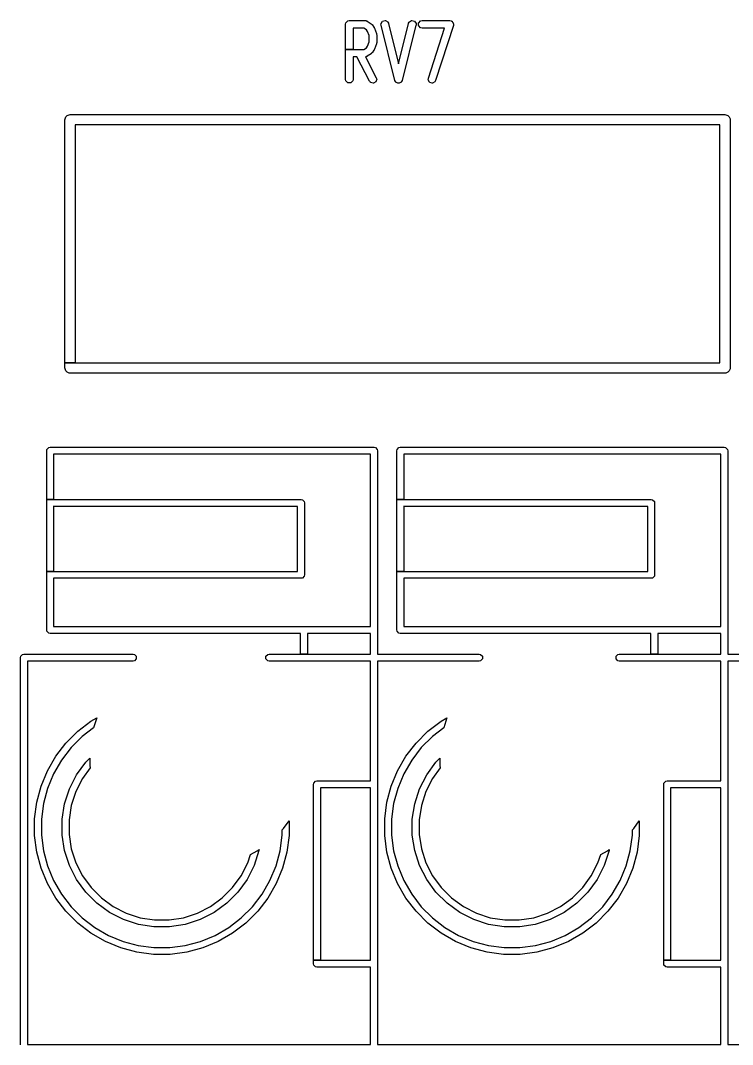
# Model space of a CAD drawing. Header units: millimetres. Extents: x 0 to 98, y 0 to 67.8.
# Drawn here: x 73.53 to 83.86, y 10.64 to 25.49 of the extents above; entities that cross this region are included whole.
import ezdxf

# ---------------------------------------------------------------- set-up
doc = ezdxf.new("R2010")
doc.units = ezdxf.units.MM
doc.layers.add('Edge.Cuts', color=254, linetype='CONTINUOUS', true_color=0xd0d2cd)

msp = doc.modelspace()

# ---------------------------------------------------------------- linework, layer by layer
at = {"layer": 'Edge.Cuts', "linetype": 'CONTINUOUS'}
for p, q in [((78.245, 25.435105), (78.245096, 25.43608)), ((78.245, 25.071058), (78.245, 25.435105)), ((78.245096, 25.43608), (78.248902, 25.455214)), ((78.248902, 25.455214), (78.25027, 25.457775)), ((78.25027, 25.457775), (78.27733, 25.484835)), ((78.27733, 25.484835), (78.279891, 25.486203)), ((78.279891, 25.486203), (78.299025, 25.490009)), ((78.299025, 25.490009), (78.3, 25.490105)), ((78.3, 25.490105), (78.528571, 25.490105)), ((78.528571, 25.490105), (78.529546, 25.490009)), ((78.529546, 25.490009), (78.535817, 25.488763)), ((78.535817, 25.488763), (78.537295, 25.489057)), ((78.537295, 25.489057), (78.540182, 25.488776)), ((78.540182, 25.488776), (78.544304, 25.487075)), ((78.544304, 25.487075), (78.548681, 25.486203)), ((78.548681, 25.486203), (78.551241, 25.484835)), ((78.551241, 25.484835), (78.552307, 25.483769)), ((78.552307, 25.483769), (78.558215, 25.481329)), ((78.558215, 25.481329), (78.559079, 25.480868)), ((78.559079, 25.480868), (78.616222, 25.442773)), ((78.616222, 25.442773), (78.616981, 25.442152)), ((78.616981, 25.442152), (78.622861, 25.436284)), ((78.622861, 25.436284), (78.629052, 25.430733)), ((78.629052, 25.430733), (78.629714, 25.43001)), ((78.629714, 25.43001), (78.658285, 25.391915)), ((78.759836, 25.442221), (78.760543, 25.445036)), ((78.760784, 25.422735), (78.759836, 25.442221)), ((78.760543, 25.445036), (78.780232, 25.477851)), ((78.760927, 25.421765), (78.760784, 25.422735)), ((78.960927, 24.621765), (78.760927, 25.421765)), ((78.780232, 25.477851), (78.783306, 25.48013)), ((78.783306, 25.48013), (78.820431, 25.489411)), ((78.820431, 25.489411), (78.824216, 25.488847)), ((78.824216, 25.488847), (78.857031, 25.469158)), ((78.857031, 25.469158), (78.85898, 25.467007)), ((78.85898, 25.467007), (78.867313, 25.449368)), ((78.867313, 25.449368), (78.867643, 25.448445)), ((78.867643, 25.448445), (79.014285, 24.861877)), ((79.014285, 24.861877), (79.160927, 25.448445)), ((79.267643, 25.421765), (79.067643, 24.621765)), ((79.160927, 25.448445), (79.161257, 25.449368)), ((79.161257, 25.449368), (79.16959, 25.467007)), ((79.16959, 25.467007), (79.171539, 25.469158)), ((79.171539, 25.469158), (79.204354, 25.488847)), ((79.204354, 25.488847), (79.208139, 25.489411)), ((79.208139, 25.489411), (79.245264, 25.48013)), ((79.245264, 25.48013), (79.248338, 25.477852)), ((79.248338, 25.477852), (79.248338, 25.477851)), ((79.248338, 25.477851), (79.268027, 25.445036)), ((79.267786, 25.422735), (79.267643, 25.421765)), ((79.268734, 25.442221), (79.267786, 25.422735)), ((79.268027, 25.445036), (79.268734, 25.442221)), ((79.305949, 25.454239), (79.307413, 25.457775)), ((79.305949, 25.415971), (79.305949, 25.454239)), ((79.307413, 25.412435), (79.305949, 25.415971)), ((79.307413, 25.457775), (79.334473, 25.484835)), ((79.334473, 25.385375), (79.307413, 25.412435)), ((79.334473, 25.484835), (79.337034, 25.486203)), ((79.337034, 25.486203), (79.356168, 25.490009)), ((79.356168, 25.490009), (79.357143, 25.490105)), ((79.357143, 25.490105), (79.757143, 25.490105)), ((79.809504, 25.418275), (79.552361, 24.618275)), ((79.757143, 25.490105), (79.758118, 25.490009)), ((79.758118, 25.490009), (79.777252, 25.486203)), ((79.777252, 25.486203), (79.779813, 25.484835)), ((79.779813, 25.484835), (79.784592, 25.480056)), ((79.784592, 25.480056), (79.791025, 25.477988)), ((79.791025, 25.477988), (79.793943, 25.475512)), ((79.793943, 25.475512), (79.799016, 25.465632)), ((79.799016, 25.465632), (79.806873, 25.457775)), ((79.806873, 25.457775), (79.808337, 25.454239)), ((79.808337, 25.454239), (79.808337, 25.447481)), ((79.808337, 25.447481), (79.811424, 25.441469)), ((79.809711, 25.419233), (79.809504, 25.418275)), ((79.811943, 25.438613), (79.809711, 25.419233)), ((79.811424, 25.441469), (79.811943, 25.438613)), ((78.511919, 25.380105), (78.355, 25.380105)), ((78.355, 25.380105), (78.355, 25.071058)), ((78.547366, 25.356474), (78.511919, 25.380105)), ((78.565555, 25.332223), (78.547366, 25.356474)), ((78.587857, 25.272751), (78.565555, 25.332223)), ((78.587857, 25.178414), (78.587857, 25.272751)), ((78.658285, 25.391915), (78.658794, 25.391077)), ((78.658794, 25.391077), (78.661753, 25.384906)), ((78.661753, 25.384906), (78.66535, 25.379106)), ((78.66535, 25.379106), (78.665783, 25.378227)), ((78.665783, 25.378227), (78.694355, 25.302037)), ((78.694355, 25.302037), (78.694607, 25.301089)), ((78.694607, 25.301089), (78.696032, 25.292389)), ((78.696032, 25.292389), (78.697761, 25.2837)), ((78.697761, 25.2837), (78.697857, 25.282724)), ((78.697857, 25.282724), (78.697857, 25.168439)), ((79.337034, 25.384007), (79.334473, 25.385375)), ((79.356168, 25.380201), (79.337034, 25.384007)), ((79.357143, 25.380105), (79.356168, 25.380201)), ((79.681694, 25.380105), (79.357143, 25.380105)), ((79.447639, 24.651935), (79.681694, 25.380105)), ((78.547367, 25.094692), (78.565555, 25.118942)), ((78.565555, 25.118942), (78.587857, 25.178414)), ((78.694355, 25.149126), (78.665783, 25.072936)), ((78.694607, 25.150074), (78.694355, 25.149126)), ((78.696032, 25.158776), (78.694607, 25.150074)), ((78.697761, 25.167463), (78.696032, 25.158776)), ((78.697857, 25.168439), (78.697761, 25.167463)), ((78.245, 24.635105), (78.245, 25.071058)), ((78.245, 25.071058), (78.355, 25.071058)), ((78.355, 25.071058), (78.245, 25.071058)), ((78.355, 25.071058), (78.511918, 25.071058)), ((78.409613, 24.961058), (78.355, 24.961058)), ((78.355, 24.961058), (78.355, 24.635105)), ((78.59416, 24.609539), (78.409613, 24.961058)), ((78.511918, 25.071058), (78.547367, 25.094692)), ((78.535816, 24.962402), (78.533398, 24.961921)), ((78.533398, 24.961921), (78.691554, 24.66067)), ((78.537293, 24.962106), (78.535816, 24.962402)), ((78.540183, 24.962388), (78.537293, 24.962106)), ((78.544302, 24.96409), (78.540183, 24.962388)), ((78.54868, 24.96496), (78.544302, 24.96409)), ((78.551242, 24.966329), (78.54868, 24.96496)), ((78.552306, 24.967395), (78.551242, 24.966329)), ((78.558214, 24.969833), (78.552306, 24.967395)), ((78.559079, 24.970295), (78.558214, 24.969833)), ((78.616222, 25.00839), (78.559079, 24.970295)), ((78.616981, 25.009011), (78.616222, 25.00839)), ((78.62287, 25.01489), (78.616981, 25.009011)), ((78.629051, 25.02043), (78.62287, 25.01489)), ((78.629714, 25.021153), (78.629051, 25.02043)), ((78.658285, 25.059248), (78.629714, 25.021153)), ((78.658794, 25.060087), (78.658285, 25.059248)), ((78.661749, 25.066252), (78.658794, 25.060087)), ((78.66535, 25.072056), (78.661749, 25.066252)), ((78.665783, 25.072936), (78.66535, 25.072056)), ((78.691554, 24.66067), (78.691922, 24.659762)), ((78.691922, 24.659762), (78.697446, 24.641052)), ((78.245096, 24.63413), (78.245, 24.635105)), ((78.248902, 24.614996), (78.245096, 24.63413)), ((78.25027, 24.612435), (78.248902, 24.614996)), ((78.27733, 24.585375), (78.25027, 24.612435)), ((78.280866, 24.583911), (78.27733, 24.585375)), ((78.319134, 24.583911), (78.280866, 24.583911)), ((78.32267, 24.585375), (78.319134, 24.583911)), ((78.34973, 24.612435), (78.32267, 24.585375)), ((78.351098, 24.614996), (78.34973, 24.612435)), ((78.354904, 24.63413), (78.351098, 24.614996)), ((78.355, 24.635105), (78.354904, 24.63413)), ((78.594699, 24.60872), (78.59416, 24.609539)), ((78.606963, 24.593548), (78.594699, 24.60872)), ((78.609364, 24.591917), (78.606963, 24.593548)), ((78.645901, 24.580537), (78.609364, 24.591917)), ((78.649712, 24.580884), (78.645901, 24.580537)), ((78.683595, 24.598672), (78.649712, 24.580884)), ((78.686045, 24.601612), (78.683595, 24.598672)), ((78.697425, 24.638149), (78.686045, 24.601612)), ((78.697446, 24.641052), (78.697425, 24.638149)), ((78.961257, 24.620842), (78.960927, 24.621765)), ((78.96959, 24.603203), (78.961257, 24.620842)), ((78.971539, 24.601052), (78.96959, 24.603203)), ((78.976972, 24.597793), (78.971539, 24.601052)), ((78.980232, 24.592359), (78.976972, 24.597793)), ((78.980232, 24.592358), (78.980232, 24.592359)), ((78.983307, 24.59008), (78.980232, 24.592358)), ((78.994479, 24.587288), (78.983307, 24.59008)), ((79.004353, 24.581363), (78.994479, 24.587288)), ((79.004354, 24.581362), (79.004353, 24.581363)), ((79.008139, 24.580799), (79.004354, 24.581362)), ((79.014285, 24.582336), (79.008139, 24.580799)), ((79.020431, 24.580799), (79.014285, 24.582336)), ((79.020432, 24.580799), (79.020431, 24.580799)), ((79.024217, 24.581363), (79.020432, 24.580799)), ((79.034089, 24.587288), (79.024217, 24.581363)), ((79.045263, 24.59008), (79.034089, 24.587288)), ((79.045264, 24.59008), (79.045263, 24.59008)), ((79.048338, 24.592359), (79.045264, 24.59008)), ((79.051597, 24.597793), (79.048338, 24.592359)), ((79.057031, 24.601052), (79.051597, 24.597793)), ((79.05898, 24.603203), (79.057031, 24.601052)), ((79.067313, 24.620842), (79.05898, 24.603203)), ((79.067643, 24.621765), (79.067313, 24.620842)), ((79.4452, 24.631597), (79.447432, 24.650977)), ((79.445719, 24.628741), (79.4452, 24.631597)), ((79.4632, 24.594698), (79.445719, 24.628741)), ((79.447432, 24.650977), (79.447639, 24.651935)), ((79.466118, 24.592222), (79.4632, 24.594698)), ((79.50255, 24.580512), (79.466118, 24.592222)), ((79.506364, 24.580824), (79.50255, 24.580512)), ((79.540407, 24.598305), (79.506364, 24.580824)), ((79.542493, 24.600324), (79.540407, 24.598305)), ((79.551971, 24.617376), (79.542493, 24.600324)), ((79.552361, 24.618275), (79.551971, 24.617376)), ((74.175, 24.05), (74.176441, 24.064632)), ((74.176441, 24.064632), (74.18764, 24.091668)), ((74.18764, 24.091668), (74.208332, 24.11236)), ((74.208332, 24.11236), (74.235368, 24.123559)), ((74.235368, 24.123559), (74.25, 24.125)), ((74.25, 24.125), (83.75, 24.125)), ((83.75, 24.125), (83.764632, 24.123559)), ((83.764632, 24.123559), (83.791668, 24.11236)), ((83.791668, 24.11236), (83.81236, 24.091668)), ((83.81236, 24.091668), (83.823559, 24.064632)), ((83.823559, 24.064632), (83.825, 24.05)), ((74.175, 20.525), (74.175, 24.05)), ((83.675, 23.975), (74.325, 23.975)), ((74.325, 23.975), (74.325, 20.525)), ((83.675, 20.525), (83.675, 23.975)), ((83.825, 24.05), (83.825, 20.45)), ((74.175, 20.45), (74.175, 20.525)), ((74.175, 20.525), (74.325, 20.525)), ((74.325, 20.525), (74.175, 20.525)), ((74.325, 20.525), (83.675, 20.525)), ((74.176441, 20.435368), (74.175, 20.45)), ((74.18764, 20.408332), (74.176441, 20.435368)), ((74.208332, 20.38764), (74.18764, 20.408332)), ((74.235368, 20.376441), (74.208332, 20.38764)), ((74.25, 20.375), (74.235368, 20.376441)), ((83.75, 20.375), (74.25, 20.375)), ((83.764632, 20.376441), (83.75, 20.375)), ((83.791668, 20.38764), (83.764632, 20.376441)), ((83.81236, 20.408332), (83.791668, 20.38764)), ((83.823559, 20.435368), (83.81236, 20.408332)), ((83.825, 20.45), (83.823559, 20.435368)), ((73.91, 19.25), (73.913806, 19.269134)), ((73.91, 18.541011), (73.91, 19.25)), ((73.913806, 19.269134), (73.940866, 19.296194)), ((73.940866, 19.296194), (73.96, 19.3)), ((73.96, 19.3), (78.66, 19.3)), ((78.61, 19.2), (74.01, 19.2)), ((74.01, 19.2), (74.01, 18.541011)), ((78.61, 16.7), (78.61, 19.2)), ((78.66, 19.3), (78.679134, 19.296194)), ((78.679134, 19.296194), (78.706194, 19.269134)), ((78.706194, 19.269134), (78.71, 19.25)), ((78.71, 19.25), (78.71, 16.3)), ((78.99, 19.25), (78.993806, 19.269134)), ((78.99, 18.541011), (78.99, 19.25)), ((78.993806, 19.269134), (79.020866, 19.296194)), ((79.020866, 19.296194), (79.04, 19.3)), ((79.04, 19.3), (83.74, 19.3)), ((83.69, 19.2), (79.09, 19.2)), ((79.09, 19.2), (79.09, 18.541011)), ((83.69, 16.7), (83.69, 19.2)), ((83.74, 19.3), (83.759134, 19.296194)), ((83.759134, 19.296194), (83.786194, 19.269134)), ((83.786194, 19.269134), (83.79, 19.25)), ((83.79, 19.25), (83.79, 16.3)), ((73.91, 17.498011), (73.91, 18.541011)), ((73.91, 18.541011), (74.01, 18.541011)), ((74.01, 18.541011), (73.91, 18.541011)), ((74.01, 18.541011), (74.02, 18.543)), ((74.02, 18.443), (74.01, 18.44499)), ((74.01, 18.44499), (74.01, 17.498011)), ((74.02, 18.543), (77.6, 18.543)), ((77.55, 18.443), (74.02, 18.443)), ((77.55, 17.5), (77.55, 18.443)), ((77.6, 18.543), (77.619134, 18.539194)), ((77.619134, 18.539194), (77.646194, 18.512134)), ((77.646194, 18.512134), (77.65, 18.493)), ((77.65, 18.493), (77.65, 17.45)), ((78.99, 17.498011), (78.99, 18.541011)), ((78.99, 18.541011), (79.09, 18.541011)), ((79.09, 18.541011), (78.99, 18.541011)), ((79.09, 18.541011), (79.1, 18.543)), ((79.1, 18.443), (79.09, 18.44499)), ((79.09, 18.44499), (79.09, 17.498011)), ((79.1, 18.543), (82.68, 18.543)), ((82.63, 18.443), (79.1, 18.443)), ((82.63, 17.5), (82.63, 18.443)), ((82.68, 18.543), (82.699134, 18.539194)), ((82.699134, 18.539194), (82.726194, 18.512134)), ((82.726194, 18.512134), (82.73, 18.493)), ((82.73, 18.493), (82.73, 17.45)), ((73.91, 16.65), (73.91, 17.498011)), ((73.91, 17.498011), (74.01, 17.498011)), ((74.01, 17.498011), (73.91, 17.498011)), ((74.01, 17.498011), (74.02, 17.5)), ((74.02, 17.4), (74.01, 17.40199)), ((74.01, 17.40199), (74.01, 16.7)), ((74.02, 17.5), (77.55, 17.5)), ((77.6, 17.4), (74.02, 17.4)), ((77.619134, 17.403806), (77.6, 17.4)), ((77.646194, 17.430866), (77.619134, 17.403806)), ((77.65, 17.45), (77.646194, 17.430866)), ((78.99, 16.65), (78.99, 17.498011)), ((78.99, 17.498011), (79.09, 17.498011)), ((79.09, 17.498011), (78.99, 17.498011)), ((79.09, 17.498011), (79.1, 17.5)), ((79.1, 17.4), (79.09, 17.40199)), ((79.09, 17.40199), (79.09, 16.7)), ((79.1, 17.5), (82.63, 17.5)), ((82.68, 17.4), (79.1, 17.4)), ((82.699134, 17.403806), (82.68, 17.4)), ((82.726194, 17.430866), (82.699134, 17.403806)), ((82.73, 17.45), (82.726194, 17.430866)), ((73.913806, 16.630866), (73.91, 16.65)), ((74.01, 16.7), (78.61, 16.7)), ((78.993806, 16.630866), (78.99, 16.65)), ((79.09, 16.7), (83.69, 16.7)), ((73.940866, 16.603806), (73.913806, 16.630866)), ((73.96, 16.6), (73.940866, 16.603806)), ((77.594, 16.6), (73.96, 16.6)), ((77.594, 16.3), (77.594, 16.6)), ((78.61, 16.6), (77.694, 16.6)), ((77.694, 16.6), (77.694, 16.3)), ((78.61, 16.3), (78.61, 16.6)), ((79.020866, 16.603806), (78.993806, 16.630866)), ((79.04, 16.6), (79.020866, 16.603806)), ((82.674, 16.6), (79.04, 16.6)), ((82.674, 16.3), (82.674, 16.6)), ((83.69, 16.6), (82.774, 16.6)), ((82.774, 16.6), (82.774, 16.3)), ((83.69, 16.3), (83.69, 16.6)), ((73.53, 16.25), (73.533806, 16.269134)), ((73.53, 10.635328), (73.53, 16.25)), ((73.533806, 16.269134), (73.560866, 16.296194)), ((73.560866, 16.296194), (73.58, 16.3)), ((73.58, 16.3), (75.164, 16.3)), ((75.164, 16.2), (73.63, 16.2)), ((73.63, 16.2), (73.63, 10.64)), ((75.164, 16.3), (75.183134, 16.296194)), ((75.183134, 16.203806), (75.164, 16.2)), ((75.183134, 16.296194), (75.210194, 16.269134)), ((75.210194, 16.230866), (75.183134, 16.203806)), ((75.210194, 16.269134), (75.210194, 16.230866)), ((77.089806, 16.269134), (77.116866, 16.296194)), ((77.089806, 16.230866), (77.089806, 16.269134)), ((77.116866, 16.203806), (77.089806, 16.230866)), ((77.116866, 16.296194), (77.136, 16.3)), ((77.136, 16.2), (77.116866, 16.203806)), ((77.136, 16.3), (77.594, 16.3)), ((78.61, 16.2), (77.136, 16.2)), ((77.594, 16.3), (77.694, 16.3)), ((77.694, 16.3), (77.594, 16.3)), ((77.694, 16.3), (78.61, 16.3)), ((78.61, 14.46), (78.61, 16.2)), ((78.71, 16.3), (80.184, 16.3)), ((80.184, 16.2), (78.71, 16.2)), ((78.71, 16.2), (78.71, 10.64)), ((80.184, 16.3), (80.203134, 16.296194)), ((80.203134, 16.203806), (80.184, 16.2)), ((80.203134, 16.296194), (80.230194, 16.269134)), ((80.230194, 16.230866), (80.203134, 16.203806)), ((80.230194, 16.269134), (80.230194, 16.230866)), ((82.169806, 16.269134), (82.196866, 16.296194)), ((82.169806, 16.230866), (82.169806, 16.269134)), ((82.196866, 16.203806), (82.169806, 16.230866)), ((82.196866, 16.296194), (82.216, 16.3)), ((82.216, 16.2), (82.196866, 16.203806)), ((82.216, 16.3), (82.674, 16.3)), ((83.69, 16.2), (82.216, 16.2)), ((82.674, 16.3), (82.774, 16.3)), ((82.774, 16.3), (82.674, 16.3)), ((82.774, 16.3), (83.69, 16.3)), ((83.69, 14.46), (83.69, 16.2)), ((83.79, 16.3), (85.264, 16.3)), ((85.264, 16.2), (83.79, 16.2)), ((83.79, 16.2), (83.79, 10.64)), ((74.36021, 15.180904), (74.552195, 15.328219)), ((74.552195, 15.328219), (74.637166, 15.377278)), ((74.637166, 15.377278), (74.589712, 15.23123)), ((79.44021, 15.180904), (79.632195, 15.328219)), ((79.632195, 15.328219), (79.717166, 15.377278)), ((79.717166, 15.377278), (79.669712, 15.23123)), ((74.189096, 15.00979), (74.36021, 15.180904)), ((74.589712, 15.23123), (74.426145, 15.10572)), ((79.269096, 15.00979), (79.44021, 15.180904)), ((79.669712, 15.23123), (79.506145, 15.10572)), ((74.041781, 14.817805), (74.189096, 15.00979)), ((74.426145, 15.10572), (74.26428, 14.943855)), ((79.121781, 14.817805), (79.269096, 15.00979)), ((79.506145, 15.10572), (79.34428, 14.943855)), ((74.26428, 14.943855), (74.124928, 14.762248)), ((79.34428, 14.943855), (79.204928, 14.762248)), ((73.920785, 14.608234), (74.041781, 14.817805)), ((74.124928, 14.762248), (74.010473, 14.564005)), ((74.343672, 14.547623), (74.477411, 14.7317)), ((74.477411, 14.7317), (74.534932, 14.789221)), ((74.534932, 14.789221), (74.534932, 14.684465)), ((79.000785, 14.608234), (79.121781, 14.817805)), ((79.204928, 14.762248), (79.090473, 14.564005)), ((79.423672, 14.547623), (79.557411, 14.7317)), ((79.557411, 14.7317), (79.614932, 14.789221)), ((79.614932, 14.789221), (79.614932, 14.684465)), ((73.828179, 14.384663), (73.920785, 14.608234)), ((74.010473, 14.564005), (73.922872, 14.352519)), ((74.540549, 14.648997), (74.428936, 14.495373)), ((74.534932, 14.684465), (74.540549, 14.648997)), ((78.908179, 14.384663), (79.000785, 14.608234)), ((79.090473, 14.564005), (79.002872, 14.352519)), ((79.620549, 14.648997), (79.508936, 14.495373)), ((79.614932, 14.684465), (79.620549, 14.648997)), ((74.240375, 14.344891), (74.343672, 14.547623)), ((74.428936, 14.495373), (74.332763, 14.306623)), ((77.781, 14.41), (77.784806, 14.429134)), ((77.781, 11.86), (77.781, 14.41)), ((77.784806, 14.429134), (77.811866, 14.456194)), ((77.811866, 14.456194), (77.831, 14.46)), ((77.831, 14.46), (78.61, 14.46)), ((79.320375, 14.344891), (79.423672, 14.547623)), ((79.508936, 14.495373), (79.412763, 14.306623)), ((82.861, 14.41), (82.864806, 14.429134)), ((82.861, 11.86), (82.861, 14.41)), ((82.864806, 14.429134), (82.891866, 14.456194)), ((82.891866, 14.456194), (82.911, 14.46)), ((82.911, 14.46), (83.69, 14.46)), ((73.765547, 14.150917), (73.828179, 14.384663)), ((73.922872, 14.352519), (73.863626, 14.131408)), ((74.170064, 14.128496), (74.240375, 14.344891)), ((74.332763, 14.306623), (74.267301, 14.105151)), ((78.61, 14.36), (77.881, 14.36)), ((77.881, 14.36), (77.881, 11.86)), ((78.61, 11.86), (78.61, 14.36)), ((78.845547, 14.150917), (78.908179, 14.384663)), ((79.002872, 14.352519), (78.943626, 14.131408)), ((79.250064, 14.128496), (79.320375, 14.344891)), ((79.412763, 14.306623), (79.347301, 14.105151)), ((83.69, 14.36), (82.961, 14.36)), ((82.961, 14.36), (82.961, 11.86)), ((83.69, 11.86), (83.69, 14.36)), ((73.733961, 13.910996), (73.765547, 14.150917)), ((73.863626, 14.131408), (73.833747, 13.904455)), ((74.13447, 13.903766), (74.170064, 14.128496)), ((78.813961, 13.910996), (78.845547, 14.150917)), ((78.943626, 14.131408), (78.913747, 13.904455)), ((79.21447, 13.903766), (79.250064, 14.128496)), ((74.267301, 14.105151), (74.234162, 13.89592)), ((79.347301, 14.105151), (79.314162, 13.89592)), ((73.733961, 13.904455), (73.733961, 13.910996)), ((73.733961, 13.669004), (73.733961, 13.904455)), ((73.833747, 13.904455), (73.833747, 13.675545)), ((74.13447, 13.89592), (74.13447, 13.903766)), ((74.13447, 13.676234), (74.13447, 13.89592)), ((74.234162, 13.89592), (74.234162, 13.68408)), ((77.34665, 13.770883), (77.426039, 13.880154)), ((77.426039, 13.880154), (77.426039, 13.669004)), ((78.813961, 13.904455), (78.813961, 13.910996)), ((78.813961, 13.669004), (78.813961, 13.904455)), ((78.913747, 13.904455), (78.913747, 13.675545)), ((79.21447, 13.89592), (79.21447, 13.903766)), ((79.21447, 13.676234), (79.21447, 13.89592)), ((79.314162, 13.89592), (79.314162, 13.68408)), ((82.42665, 13.770883), (82.506039, 13.880154)), ((82.506039, 13.880154), (82.506039, 13.669004)), ((73.765547, 13.429083), (73.733961, 13.669004)), ((73.833747, 13.675545), (73.863626, 13.448592)), ((74.170064, 13.451504), (74.13447, 13.676234)), ((74.234162, 13.68408), (74.267301, 13.474849)), ((77.296374, 13.448592), (77.326253, 13.675545)), ((77.326253, 13.750486), (77.34665, 13.770883)), ((77.326253, 13.675545), (77.326253, 13.750486)), ((77.426039, 13.669004), (77.394453, 13.429083)), ((78.845547, 13.429083), (78.813961, 13.669004)), ((78.913747, 13.675545), (78.943626, 13.448592)), ((79.250064, 13.451504), (79.21447, 13.676234)), ((79.314162, 13.68408), (79.347301, 13.474849)), ((82.376374, 13.448592), (82.406253, 13.675545)), ((82.406253, 13.750486), (82.42665, 13.770883)), ((82.406253, 13.675545), (82.406253, 13.750486)), ((82.506039, 13.669004), (82.474453, 13.429083)), ((73.828179, 13.195337), (73.765547, 13.429083)), ((73.863626, 13.448592), (73.922872, 13.227481)), ((74.240375, 13.235109), (74.170064, 13.451504)), ((74.267301, 13.474849), (74.332763, 13.273377)), ((76.827237, 13.273377), (76.866836, 13.395251)), ((76.866836, 13.395251), (76.965998, 13.445776)), ((76.989936, 13.451504), (76.919625, 13.235109)), ((76.965998, 13.445776), (76.992023, 13.464685)), ((76.992023, 13.464685), (76.989936, 13.451504)), ((77.237128, 13.227481), (77.296374, 13.448592)), ((77.394453, 13.429083), (77.331821, 13.195337)), ((78.908179, 13.195337), (78.845547, 13.429083)), ((78.943626, 13.448592), (79.002872, 13.227481)), ((79.320375, 13.235109), (79.250064, 13.451504)), ((79.347301, 13.474849), (79.412763, 13.273377)), ((81.907237, 13.273377), (81.946836, 13.395251)), ((81.946836, 13.395251), (82.045998, 13.445776)), ((82.069936, 13.451504), (81.999625, 13.235109)), ((82.045998, 13.445776), (82.072023, 13.464685)), ((82.072023, 13.464685), (82.069936, 13.451504)), ((82.317128, 13.227481), (82.376374, 13.448592)), ((82.474453, 13.429083), (82.411821, 13.195337)), ((73.922872, 13.227481), (74.010473, 13.015995)), ((74.343672, 13.032377), (74.240375, 13.235109)), ((74.332763, 13.273377), (74.428936, 13.084627)), ((76.731064, 13.084627), (76.827237, 13.273377)), ((76.919625, 13.235109), (76.816328, 13.032377)), ((77.149527, 13.015995), (77.237128, 13.227481)), ((79.002872, 13.227481), (79.090473, 13.015995)), ((79.423672, 13.032377), (79.320375, 13.235109)), ((79.412763, 13.273377), (79.508936, 13.084627)), ((81.811064, 13.084627), (81.907237, 13.273377)), ((81.999625, 13.235109), (81.896328, 13.032377)), ((82.229527, 13.015995), (82.317128, 13.227481)), ((73.920785, 12.971766), (73.828179, 13.195337)), ((74.428936, 13.084627), (74.553452, 12.913245)), ((76.606548, 12.913245), (76.731064, 13.084627)), ((77.331821, 13.195337), (77.239215, 12.971766)), ((79.000785, 12.971766), (78.908179, 13.195337)), ((79.508936, 13.084627), (79.633452, 12.913245)), ((81.686548, 12.913245), (81.811064, 13.084627)), ((82.411821, 13.195337), (82.319215, 12.971766)), ((74.041781, 12.762195), (73.920785, 12.971766)), ((74.010473, 13.015995), (74.124928, 12.817752)), ((74.477411, 12.8483), (74.343672, 13.032377)), ((76.816328, 13.032377), (76.682589, 12.8483)), ((77.035072, 12.817752), (77.149527, 13.015995)), ((77.239215, 12.971766), (77.118219, 12.762195)), ((79.121781, 12.762195), (79.000785, 12.971766)), ((79.090473, 13.015995), (79.204928, 12.817752)), ((79.557411, 12.8483), (79.423672, 13.032377)), ((81.896328, 13.032377), (81.762589, 12.8483)), ((82.115072, 12.817752), (82.229527, 13.015995)), ((82.319215, 12.971766), (82.198219, 12.762195)), ((74.124928, 12.817752), (74.26428, 12.636145)), ((74.6383, 12.687411), (74.477411, 12.8483)), ((74.553452, 12.913245), (74.703245, 12.763452)), ((76.456755, 12.763452), (76.606548, 12.913245)), ((76.682589, 12.8483), (76.5217, 12.687411)), ((76.89572, 12.636145), (77.035072, 12.817752)), ((79.204928, 12.817752), (79.34428, 12.636145)), ((79.7183, 12.687411), (79.557411, 12.8483)), ((79.633452, 12.913245), (79.783245, 12.763452)), ((81.536755, 12.763452), (81.686548, 12.913245)), ((81.762589, 12.8483), (81.6017, 12.687411)), ((81.97572, 12.636145), (82.115072, 12.817752)), ((74.189096, 12.57021), (74.041781, 12.762195)), ((74.26428, 12.636145), (74.426145, 12.47428)), ((74.822377, 12.553672), (74.6383, 12.687411)), ((74.703245, 12.763452), (74.874627, 12.638936)), ((74.874627, 12.638936), (75.063377, 12.542763)), ((76.096623, 12.542763), (76.285373, 12.638936)), ((76.285373, 12.638936), (76.456755, 12.763452)), ((76.5217, 12.687411), (76.337623, 12.553672)), ((76.733855, 12.47428), (76.89572, 12.636145)), ((77.118219, 12.762195), (76.970904, 12.57021)), ((79.269096, 12.57021), (79.121781, 12.762195)), ((79.34428, 12.636145), (79.506145, 12.47428)), ((79.902377, 12.553672), (79.7183, 12.687411)), ((79.783245, 12.763452), (79.954627, 12.638936)), ((79.954627, 12.638936), (80.143377, 12.542763)), ((81.176623, 12.542763), (81.365373, 12.638936)), ((81.365373, 12.638936), (81.536755, 12.763452)), ((81.6017, 12.687411), (81.417623, 12.553672)), ((81.813855, 12.47428), (81.97572, 12.636145)), ((82.198219, 12.762195), (82.050904, 12.57021)), ((74.36021, 12.399096), (74.189096, 12.57021)), ((75.025109, 12.450375), (74.822377, 12.553672)), ((75.063377, 12.542763), (75.264849, 12.477301)), ((75.264849, 12.477301), (75.47408, 12.444162)), ((75.68592, 12.444162), (75.895151, 12.477301)), ((75.895151, 12.477301), (76.096623, 12.542763)), ((76.337623, 12.553672), (76.134891, 12.450375)), ((76.970904, 12.57021), (76.79979, 12.399096)), ((79.44021, 12.399096), (79.269096, 12.57021)), ((80.105109, 12.450375), (79.902377, 12.553672)), ((80.143377, 12.542763), (80.344849, 12.477301)), ((80.344849, 12.477301), (80.55408, 12.444162)), ((80.76592, 12.444162), (80.975151, 12.477301)), ((80.975151, 12.477301), (81.176623, 12.542763)), ((81.417623, 12.553672), (81.214891, 12.450375)), ((82.050904, 12.57021), (81.87979, 12.399096)), ((74.552195, 12.251781), (74.36021, 12.399096)), ((74.426145, 12.47428), (74.607752, 12.334928)), ((74.607752, 12.334928), (74.805995, 12.220473)), ((75.241504, 12.380064), (75.025109, 12.450375)), ((75.466234, 12.34447), (75.241504, 12.380064)), ((75.693766, 12.34447), (75.466234, 12.34447)), ((75.47408, 12.444162), (75.68592, 12.444162)), ((75.918496, 12.380064), (75.693766, 12.34447)), ((76.134891, 12.450375), (75.918496, 12.380064)), ((76.354005, 12.220473), (76.552248, 12.334928)), ((76.552248, 12.334928), (76.733855, 12.47428)), ((76.79979, 12.399096), (76.607805, 12.251781)), ((79.632195, 12.251781), (79.44021, 12.399096)), ((79.506145, 12.47428), (79.687752, 12.334928)), ((79.687752, 12.334928), (79.885995, 12.220473)), ((80.321504, 12.380064), (80.105109, 12.450375)), ((80.546234, 12.34447), (80.321504, 12.380064)), ((80.773766, 12.34447), (80.546234, 12.34447)), ((80.55408, 12.444162), (80.76592, 12.444162)), ((80.998496, 12.380064), (80.773766, 12.34447)), ((81.214891, 12.450375), (80.998496, 12.380064)), ((81.434005, 12.220473), (81.632248, 12.334928)), ((81.632248, 12.334928), (81.813855, 12.47428)), ((81.87979, 12.399096), (81.687805, 12.251781)), ((74.761766, 12.130785), (74.552195, 12.251781)), ((74.805995, 12.220473), (75.017481, 12.132872)), ((76.142519, 12.132872), (76.354005, 12.220473)), ((76.607805, 12.251781), (76.398234, 12.130785)), ((79.841766, 12.130785), (79.632195, 12.251781)), ((79.885995, 12.220473), (80.097481, 12.132872)), ((81.222519, 12.132872), (81.434005, 12.220473)), ((81.687805, 12.251781), (81.478234, 12.130785)), ((74.985337, 12.038179), (74.761766, 12.130785)), ((75.219083, 11.975547), (74.985337, 12.038179)), ((75.017481, 12.132872), (75.238592, 12.073626)), ((75.238592, 12.073626), (75.465545, 12.043747)), ((75.465545, 12.043747), (75.694455, 12.043747)), ((75.694455, 12.043747), (75.921408, 12.073626)), ((75.921408, 12.073626), (76.142519, 12.132872)), ((76.174663, 12.038179), (75.940917, 11.975547)), ((76.398234, 12.130785), (76.174663, 12.038179)), ((80.065337, 12.038179), (79.841766, 12.130785)), ((80.299083, 11.975547), (80.065337, 12.038179)), ((80.097481, 12.132872), (80.318592, 12.073626)), ((80.318592, 12.073626), (80.545545, 12.043747)), ((80.545545, 12.043747), (80.774455, 12.043747)), ((80.774455, 12.043747), (81.001408, 12.073626)), ((81.001408, 12.073626), (81.222519, 12.132872)), ((81.254663, 12.038179), (81.020917, 11.975547)), ((81.478234, 12.130785), (81.254663, 12.038179)), ((75.459004, 11.943961), (75.219083, 11.975547)), ((75.700996, 11.943961), (75.459004, 11.943961)), ((75.940917, 11.975547), (75.700996, 11.943961)), ((80.539004, 11.943961), (80.299083, 11.975547)), ((80.780996, 11.943961), (80.539004, 11.943961)), ((81.020917, 11.975547), (80.780996, 11.943961)), ((77.781, 11.81), (77.781, 11.86)), ((77.781, 11.86), (77.881, 11.86)), ((77.881, 11.86), (77.781, 11.86)), ((77.784806, 11.790866), (77.781, 11.81)), ((77.811866, 11.763806), (77.784806, 11.790866)), ((77.831, 11.76), (77.811866, 11.763806)), ((78.61, 11.76), (77.831, 11.76)), ((77.881, 11.86), (78.61, 11.86)), ((78.61, 10.64), (78.61, 11.76)), ((82.861, 11.81), (82.861, 11.86)), ((82.861, 11.86), (82.961, 11.86)), ((82.961, 11.86), (82.861, 11.86)), ((82.864806, 11.790866), (82.861, 11.81)), ((82.891866, 11.763806), (82.864806, 11.790866)), ((82.911, 11.76), (82.891866, 11.763806)), ((83.69, 11.76), (82.911, 11.76)), ((82.961, 11.86), (83.69, 11.86)), ((83.69, 10.64), (83.69, 11.76)), ((73.63, 10.64), (78.61, 10.64)), ((78.71, 10.64), (83.69, 10.64)), ((83.79, 10.64), (88.77, 10.64))]:
    msp.add_line(p, q, dxfattribs=at)

doc.saveas('drawing.dxf')
